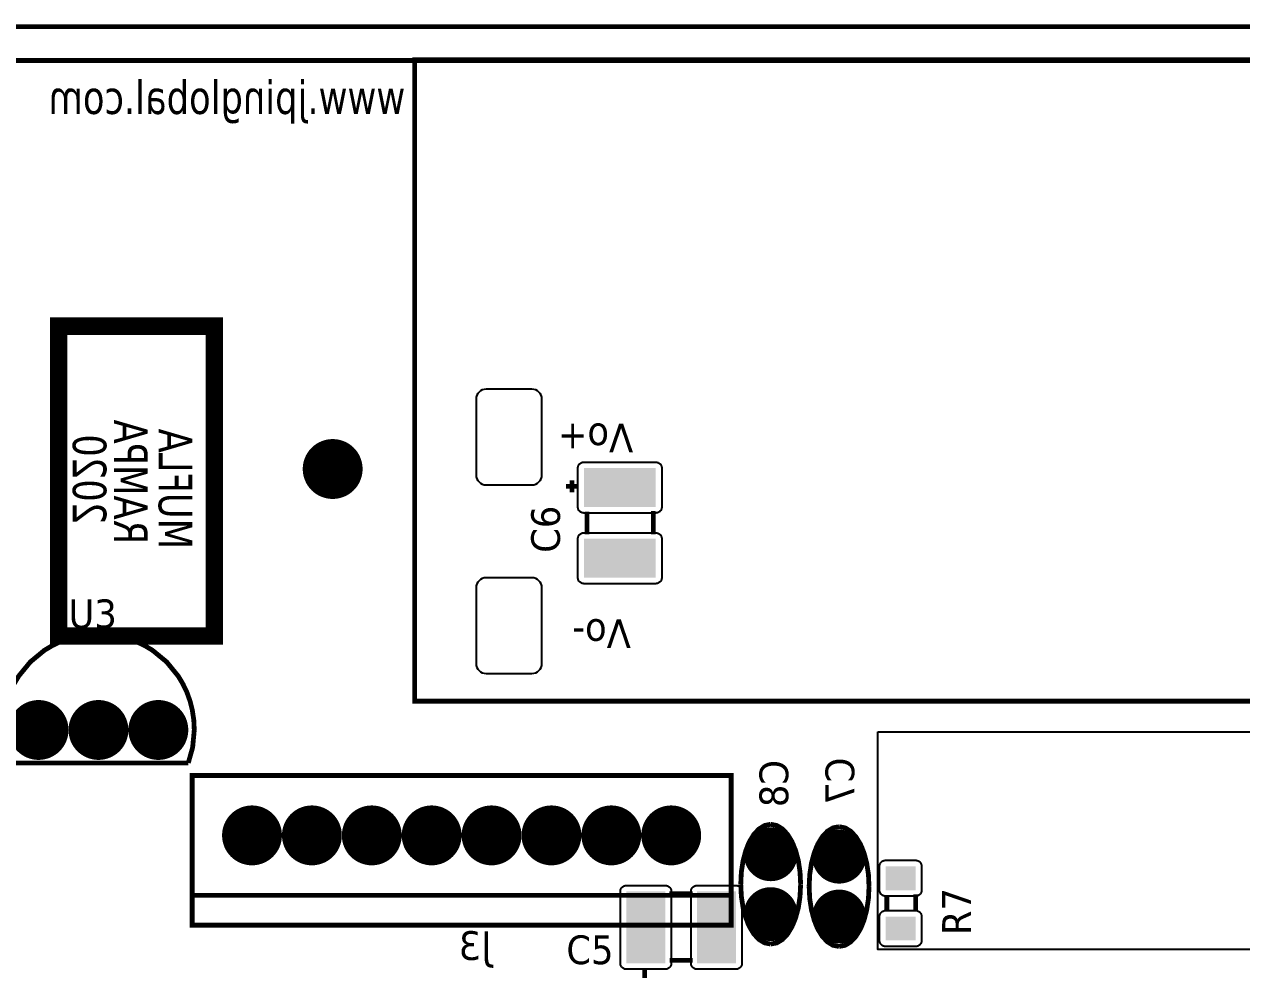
# Model space of a CAD drawing. Header units: millimetres. Extents: x 123.5 to 144.3, y 105.4 to 121.6.
# Drawn here: x 130.424 to 133.778, y 113.361 to 115.966 of the extents above; entities that cross this region are included whole.
import ezdxf

# ---------------------------------------------------------------- set-up
doc = ezdxf.new("R2010")
doc.units = ezdxf.units.MM
doc.layers.add('DESC', color=250, linetype='Continuous')
doc.styles.get("Standard").update_dxf_attribs({"font": 'tahoma.ttf'})

# ---------------------------------------------------------------- blocks, each defined once
blk = doc.blocks.new('RPAD')
blk.add_trace([(-0.5, -0.5), (-0.5, 0.5), (0.5, -0.5), (0.5, 0.5)])
blk = doc.blocks.new('EPAD')
at = {"const_width": 0.5}
blk.add_lwpolyline([(-0.25, 0, 1), (0.25, 0, 1)], format="xyb", close=True, dxfattribs=at)
blk = doc.blocks.new('muflai2c')
for points, const_width in [([(146.8028, 109.2399), (151.528, 109.2399), (151.528, 112.1493), (146.8028, 112.1493), (146.8028, 109.2399)], 0.008), ([(146.8028, 109.2399), (151.528, 109.2399), (151.528, 112.1493), (146.8028, 112.1493), (146.8028, 109.2399)], 0.008), ([(146.8028, 109.2399), (151.528, 109.2399), (151.528, 112.1493), (146.8028, 112.1493), (146.8028, 109.2399)], 0.008), ([(151.2553, 112.093), (147.5938, 112.093)], 0.008), ([(151.2553, 112.093), (147.5938, 112.093)], 0.008), ([(151.2553, 112.093), (147.5938, 112.093)], 0.008), ([(148.732, 111.0232), (150.795, 111.0232), (150.795, 112.0941), (148.732, 112.0941), (148.732, 111.0232)], 0.008), ([(148.732, 111.0232), (150.795, 111.0232), (150.795, 112.0941), (148.732, 112.0941), (148.732, 111.0232)], 0.008), ([(148.732, 111.0232), (150.795, 111.0232), (150.795, 112.0941), (148.732, 112.0941), (148.732, 111.0232)], 0.008), ([(148.1375, 111.1321), (148.3973, 111.1321), (148.3973, 111.6493), (148.1375, 111.6493), (148.1375, 111.1321)], 0.029), ([(148.1375, 111.1321), (148.3973, 111.1321), (148.3973, 111.6493), (148.1375, 111.6493), (148.1375, 111.1321)], 0.029), ([(148.1375, 111.1321), (148.3973, 111.1321), (148.3973, 111.6493), (148.1375, 111.6493), (148.1375, 111.1321)], 0.029), ([(148.9945, 111.3718), (148.9945, 111.3918)], 0.008), ([(148.9945, 111.3718), (148.9945, 111.3918)], 0.008), ([(148.9945, 111.3718), (148.9945, 111.3918)], 0.008), ([(149.0045, 111.3818), (148.9845, 111.3818)], 0.008), ([(149.0045, 111.3818), (148.9845, 111.3818)], 0.008), ([(149.0045, 111.3818), (148.9845, 111.3818)], 0.008), ([(149.0195, 111.3018), (149.0195, 111.3398)], 0.008), ([(149.0195, 111.3018), (149.0195, 111.3398)], 0.008), ([(149.0195, 111.3018), (149.0195, 111.3398)], 0.008), ([(149.1305, 111.3018), (149.1305, 111.3408)], 0.008), ([(149.1305, 111.3018), (149.1305, 111.3408)], 0.008), ([(149.1305, 111.3018), (149.1305, 111.3408)], 0.008), ([(148.0439, 110.975), (148.0447, 110.9916), (148.0471, 111.0077), (148.051, 111.0231), (148.0563, 111.0379), (148.0629, 111.0519), (148.0708, 111.0651), (148.0902, 111.0887), (148.1137, 111.1081), (148.1269, 111.116), (148.1409, 111.1226), (148.1557, 111.1279), (148.1712, 111.1318), (148.1873, 111.1342), (148.2039, 111.135)], 0.008), ([(148.0439, 110.975), (148.0447, 110.9916), (148.0471, 111.0077), (148.051, 111.0231), (148.0563, 111.0379), (148.0629, 111.0519), (148.0708, 111.0651), (148.0902, 111.0887), (148.1137, 111.1081), (148.1269, 111.116), (148.1409, 111.1226), (148.1557, 111.1279), (148.1712, 111.1318), (148.1873, 111.1342), (148.2039, 111.135)], 0.008), ([(148.0439, 110.975), (148.0447, 110.9916), (148.0471, 111.0077), (148.051, 111.0231), (148.0563, 111.0379), (148.0629, 111.0519), (148.0708, 111.0651), (148.0902, 111.0887), (148.1137, 111.1081), (148.1269, 111.116), (148.1409, 111.1226), (148.1557, 111.1279), (148.1712, 111.1318), (148.1873, 111.1342), (148.2039, 111.135)], 0.008), ([(148.3639, 110.975), (148.3631, 110.9916), (148.3607, 111.0077), (148.3569, 111.0231), (148.3516, 111.0379), (148.3449, 111.0519), (148.337, 111.0651), (148.3177, 111.0887), (148.2941, 111.1081), (148.2809, 111.116), (148.2669, 111.1226), (148.2521, 111.1279), (148.2366, 111.1318), (148.2205, 111.1342), (148.2039, 111.135)], 0.008), ([(148.3639, 110.975), (148.3631, 110.9916), (148.3607, 111.0077), (148.3569, 111.0231), (148.3516, 111.0379), (148.3449, 111.0519), (148.337, 111.0651), (148.3177, 111.0887), (148.2941, 111.1081), (148.2809, 111.116), (148.2669, 111.1226), (148.2521, 111.1279), (148.2366, 111.1318), (148.2205, 111.1342), (148.2039, 111.135)], 0.008), ([(148.3639, 110.975), (148.3631, 110.9916), (148.3607, 111.0077), (148.3569, 111.0231), (148.3516, 111.0379), (148.3449, 111.0519), (148.337, 111.0651), (148.3177, 111.0887), (148.2941, 111.1081), (148.2809, 111.116), (148.2669, 111.1226), (148.2521, 111.1279), (148.2366, 111.1318), (148.2205, 111.1342), (148.2039, 111.135)], 0.008), ([(148.3639, 110.975), (148.3612, 110.946), (148.3539, 110.92)], 0.008), ([(148.3639, 110.975), (148.3612, 110.946), (148.3539, 110.92)], 0.008), ([(148.3639, 110.975), (148.3612, 110.946), (148.3539, 110.92)], 0.008), ([(148.0539, 110.92), (148.3539, 110.92)], 0.008), ([(148.0539, 110.92), (148.3539, 110.92)], 0.008), ([(148.0539, 110.92), (148.3539, 110.92)], 0.008), ([(148.3603, 110.649), (149.2603, 110.649), (149.2603, 110.899), (148.3603, 110.899), (148.3603, 110.649)], 0.008), ([(148.3603, 110.649), (149.2603, 110.649), (149.2603, 110.899), (148.3603, 110.899), (148.3603, 110.649)], 0.008), ([(148.3603, 110.649), (149.2603, 110.649), (149.2603, 110.899), (148.3603, 110.899), (148.3603, 110.649)], 0.008), ([(149.3264, 110.8175), (149.3163, 110.8155), (149.3068, 110.8097), (149.2983, 110.8006), (149.2909, 110.7885), (149.2849, 110.7737), (149.2803, 110.7567), (149.2774, 110.7378), (149.2764, 110.7175)], 0.008), ([(149.3264, 110.8175), (149.3163, 110.8155), (149.3068, 110.8097), (149.2983, 110.8006), (149.2909, 110.7885), (149.2849, 110.7737), (149.2803, 110.7567), (149.2774, 110.7378), (149.2764, 110.7175)], 0.008), ([(149.3264, 110.8175), (149.3163, 110.8155), (149.3068, 110.8097), (149.2983, 110.8006), (149.2909, 110.7885), (149.2849, 110.7737), (149.2803, 110.7567), (149.2774, 110.7378), (149.2764, 110.7175)], 0.008), ([(149.3264, 110.8175), (149.3366, 110.8155), (149.3461, 110.8097), (149.3546, 110.8006), (149.3619, 110.7885), (149.368, 110.7737), (149.3726, 110.7567), (149.3754, 110.7378), (149.3764, 110.7175)], 0.008), ([(149.3264, 110.8175), (149.3366, 110.8155), (149.3461, 110.8097), (149.3546, 110.8006), (149.3619, 110.7885), (149.368, 110.7737), (149.3726, 110.7567), (149.3754, 110.7378), (149.3764, 110.7175)], 0.008), ([(149.3264, 110.8175), (149.3366, 110.8155), (149.3461, 110.8097), (149.3546, 110.8006), (149.3619, 110.7885), (149.368, 110.7737), (149.3726, 110.7567), (149.3754, 110.7378), (149.3764, 110.7175)], 0.008), ([(149.4406, 110.8135), (149.4304, 110.8115), (149.421, 110.8058), (149.4125, 110.7966), (149.4051, 110.7845), (149.3991, 110.7698), (149.3945, 110.7528), (149.3916, 110.7339), (149.3906, 110.7135)], 0.008), ([(149.4406, 110.8135), (149.4304, 110.8115), (149.421, 110.8058), (149.4125, 110.7966), (149.4051, 110.7845), (149.3991, 110.7698), (149.3945, 110.7528), (149.3916, 110.7339), (149.3906, 110.7135)], 0.008), ([(149.4406, 110.8135), (149.4304, 110.8115), (149.421, 110.8058), (149.4125, 110.7966), (149.4051, 110.7845), (149.3991, 110.7698), (149.3945, 110.7528), (149.3916, 110.7339), (149.3906, 110.7135)], 0.008), ([(149.4406, 110.8135), (149.4508, 110.8115), (149.4602, 110.8058), (149.4687, 110.7966), (149.4761, 110.7845), (149.4822, 110.7698), (149.4867, 110.7528), (149.4896, 110.7339), (149.4906, 110.7135)], 0.008), ([(149.4406, 110.8135), (149.4508, 110.8115), (149.4602, 110.8058), (149.4687, 110.7966), (149.4761, 110.7845), (149.4822, 110.7698), (149.4867, 110.7528), (149.4896, 110.7339), (149.4906, 110.7135)], 0.008), ([(149.4406, 110.8135), (149.4508, 110.8115), (149.4602, 110.8058), (149.4687, 110.7966), (149.4761, 110.7845), (149.4822, 110.7698), (149.4867, 110.7528), (149.4896, 110.7339), (149.4906, 110.7135)], 0.008), ([(149.3264, 110.6175), (149.3163, 110.6195), (149.3068, 110.6252), (149.2983, 110.6343), (149.2909, 110.6465), (149.2849, 110.6612), (149.2803, 110.6782), (149.2774, 110.6971), (149.2764, 110.7175)], 0.008), ([(149.3264, 110.6175), (149.3163, 110.6195), (149.3068, 110.6252), (149.2983, 110.6343), (149.2909, 110.6465), (149.2849, 110.6612), (149.2803, 110.6782), (149.2774, 110.6971), (149.2764, 110.7175)], 0.008), ([(149.3264, 110.6175), (149.3163, 110.6195), (149.3068, 110.6252), (149.2983, 110.6343), (149.2909, 110.6465), (149.2849, 110.6612), (149.2803, 110.6782), (149.2774, 110.6971), (149.2764, 110.7175)], 0.008), ([(149.3264, 110.6175), (149.3366, 110.6195), (149.3461, 110.6252), (149.3546, 110.6343), (149.3619, 110.6465), (149.368, 110.6612), (149.3726, 110.6782), (149.3754, 110.6971), (149.3764, 110.7175)], 0.008), ([(149.3264, 110.6175), (149.3366, 110.6195), (149.3461, 110.6252), (149.3546, 110.6343), (149.3619, 110.6465), (149.368, 110.6612), (149.3726, 110.6782), (149.3754, 110.6971), (149.3764, 110.7175)], 0.008), ([(149.3264, 110.6175), (149.3366, 110.6195), (149.3461, 110.6252), (149.3546, 110.6343), (149.3619, 110.6465), (149.368, 110.6612), (149.3726, 110.6782), (149.3754, 110.6971), (149.3764, 110.7175)], 0.008), ([(148.3603, 110.699), (149.2603, 110.699)], 0.008), ([(148.3603, 110.699), (149.2603, 110.699)], 0.008), ([(148.3603, 110.699), (149.2603, 110.699)], 0.008), ([(149.1959, 110.7014), (149.1569, 110.7014)], 0.008), ([(149.1959, 110.7014), (149.1569, 110.7014)], 0.008), ([(149.1959, 110.7014), (149.1569, 110.7014)], 0.008), ([(149.4406, 110.6135), (149.4304, 110.6155), (149.421, 110.6213), (149.4125, 110.6304), (149.4051, 110.6425), (149.3991, 110.6573), (149.3945, 110.6743), (149.3916, 110.6931), (149.3906, 110.7135)], 0.008), ([(149.4406, 110.6135), (149.4304, 110.6155), (149.421, 110.6213), (149.4125, 110.6304), (149.4051, 110.6425), (149.3991, 110.6573), (149.3945, 110.6743), (149.3916, 110.6931), (149.3906, 110.7135)], 0.008), ([(149.4406, 110.6135), (149.4304, 110.6155), (149.421, 110.6213), (149.4125, 110.6304), (149.4051, 110.6425), (149.3991, 110.6573), (149.3945, 110.6743), (149.3916, 110.6931), (149.3906, 110.7135)], 0.008), ([(149.4406, 110.6135), (149.4508, 110.6155), (149.4602, 110.6213), (149.4687, 110.6304), (149.4761, 110.6425), (149.4822, 110.6573), (149.4867, 110.6743), (149.4896, 110.6931), (149.4906, 110.7135)], 0.008), ([(149.4406, 110.6135), (149.4508, 110.6155), (149.4602, 110.6213), (149.4687, 110.6304), (149.4761, 110.6425), (149.4822, 110.6573), (149.4867, 110.6743), (149.4896, 110.6931), (149.4906, 110.7135)], 0.008), ([(149.4406, 110.6135), (149.4508, 110.6155), (149.4602, 110.6213), (149.4687, 110.6304), (149.4761, 110.6425), (149.4822, 110.6573), (149.4867, 110.6743), (149.4896, 110.6931), (149.4906, 110.7135)], 0.008), ([(149.5203, 110.6725), (149.5203, 110.6995)], 0.008), ([(149.5203, 110.6725), (149.5203, 110.6995)], 0.008), ([(149.5203, 110.6725), (149.5203, 110.6995)], 0.008), ([(149.5683, 110.6725), (149.5683, 110.7005)], 0.008), ([(149.5683, 110.6725), (149.5683, 110.7005)], 0.008), ([(149.5683, 110.6725), (149.5683, 110.7005)], 0.008), ([(149.1159, 110.5754), (149.1159, 110.5554)], 0.008), ([(149.1159, 110.5754), (149.1159, 110.5554)], 0.008), ([(149.1159, 110.5754), (149.1159, 110.5554)], 0.008), ([(149.1959, 110.5904), (149.1579, 110.5904)], 0.008), ([(149.1959, 110.5904), (149.1579, 110.5904)], 0.008), ([(149.1959, 110.5904), (149.1579, 110.5904)], 0.008)]:
    blk.add_lwpolyline(points, dxfattribs=dict(const_width=const_width))
for points in [[(148.8514, 111.3842), (148.9274, 111.3842), (148.9309, 111.3845), (148.9341, 111.3855), (148.937, 111.387), (148.9395, 111.3891), (148.9416, 111.3916), (148.9431, 111.3945), (148.9441, 111.3977), (148.9444, 111.4012), (148.9444, 111.5272), (148.9441, 111.5307), (148.9431, 111.5339), (148.9416, 111.5368), (148.9395, 111.5393), (148.937, 111.5413), (148.9341, 111.5429), (148.9309, 111.5438), (148.9274, 111.5442), (148.8514, 111.5442), (148.848, 111.5438), (148.8447, 111.5429), (148.8419, 111.5413), (148.8394, 111.5393), (148.8373, 111.5368), (148.8358, 111.5339), (148.8348, 111.5307), (148.8344, 111.5272), (148.8344, 111.4012), (148.8348, 111.3977), (148.8358, 111.3945), (148.8373, 111.3916), (148.8394, 111.3891), (148.8419, 111.387), (148.8447, 111.3855), (148.848, 111.3845), (148.8514, 111.3842)], [(149.0045, 111.3473), (149.0045, 111.4123), (149.0045, 111.4134), (149.0047, 111.4144), (149.0049, 111.4153), (149.0052, 111.4163), (149.0057, 111.4171), (149.0062, 111.418), (149.0067, 111.4187), (149.0074, 111.4194), (149.0081, 111.4201), (149.0088, 111.4206), (149.0097, 111.4211), (149.0105, 111.4216), (149.0115, 111.4219), (149.0124, 111.4221), (149.0134, 111.4223), (149.0145, 111.4223), (149.1345, 111.4223), (149.1355, 111.4223), (149.1365, 111.4221), (149.1375, 111.4219), (149.1384, 111.4216), (149.1393, 111.4211), (149.1401, 111.4206), (149.1409, 111.4201), (149.1416, 111.4194), (149.1422, 111.4187), (149.1428, 111.418), (149.1433, 111.4171), (149.1437, 111.4163), (149.144, 111.4153), (149.1443, 111.4144), (149.1444, 111.4134), (149.1445, 111.4123), (149.1445, 111.3473), (149.1444, 111.3463), (149.1443, 111.3453), (149.144, 111.3443), (149.1437, 111.3434), (149.1433, 111.3425), (149.1428, 111.3417), (149.1422, 111.3409), (149.1416, 111.3402), (149.1409, 111.3396), (149.1401, 111.339), (149.1393, 111.3385), (149.1384, 111.3381), (149.1375, 111.3378), (149.1365, 111.3375), (149.1355, 111.3374), (149.1345, 111.3373), (149.0145, 111.3373), (149.0134, 111.3374), (149.0124, 111.3375), (149.0115, 111.3378), (149.0105, 111.3381), (149.0097, 111.3385), (149.0088, 111.339), (149.0081, 111.3396), (149.0074, 111.3402), (149.0067, 111.3409), (149.0062, 111.3417), (149.0057, 111.3425), (149.0052, 111.3434), (149.0049, 111.3443), (149.0047, 111.3453), (149.0045, 111.3463), (149.0045, 111.3473)], [(149.0045, 111.2293), (149.0045, 111.2943), (149.0045, 111.2954), (149.0047, 111.2964), (149.0049, 111.2973), (149.0052, 111.2983), (149.0057, 111.2991), (149.0062, 111.3), (149.0067, 111.3007), (149.0074, 111.3014), (149.0081, 111.3021), (149.0088, 111.3026), (149.0097, 111.3031), (149.0105, 111.3036), (149.0115, 111.3039), (149.0124, 111.3041), (149.0134, 111.3043), (149.0145, 111.3043), (149.1345, 111.3043), (149.1355, 111.3043), (149.1365, 111.3041), (149.1375, 111.3039), (149.1384, 111.3036), (149.1393, 111.3031), (149.1401, 111.3026), (149.1409, 111.3021), (149.1416, 111.3014), (149.1422, 111.3007), (149.1428, 111.3), (149.1433, 111.2991), (149.1437, 111.2983), (149.144, 111.2973), (149.1443, 111.2964), (149.1444, 111.2954), (149.1445, 111.2943), (149.1445, 111.2293), (149.1444, 111.2283), (149.1443, 111.2273), (149.144, 111.2263), (149.1437, 111.2254), (149.1433, 111.2245), (149.1428, 111.2237), (149.1422, 111.2229), (149.1416, 111.2222), (149.1409, 111.2216), (149.1401, 111.221), (149.1393, 111.2205), (149.1384, 111.2201), (149.1375, 111.2198), (149.1365, 111.2195), (149.1355, 111.2194), (149.1345, 111.2193), (149.0145, 111.2193), (149.0134, 111.2194), (149.0124, 111.2195), (149.0115, 111.2198), (149.0105, 111.2201), (149.0097, 111.2205), (149.0088, 111.221), (149.0081, 111.2216), (149.0074, 111.2222), (149.0067, 111.2229), (149.0062, 111.2237), (149.0057, 111.2245), (149.0052, 111.2254), (149.0049, 111.2263), (149.0047, 111.2273), (149.0045, 111.2283), (149.0045, 111.2293)], [(148.8514, 111.0692), (148.9274, 111.0692), (148.9309, 111.0696), (148.9341, 111.0705), (148.937, 111.0721), (148.9395, 111.0741), (148.9416, 111.0766), (148.9431, 111.0795), (148.9441, 111.0828), (148.9444, 111.0862), (148.9444, 111.2122), (148.9441, 111.2157), (148.9431, 111.2189), (148.9416, 111.2218), (148.9395, 111.2243), (148.937, 111.2264), (148.9341, 111.2279), (148.9309, 111.2289), (148.9274, 111.2292), (148.8514, 111.2292), (148.848, 111.2289), (148.8447, 111.2279), (148.8419, 111.2264), (148.8394, 111.2243), (148.8373, 111.2218), (148.8358, 111.2189), (148.8348, 111.2157), (148.8344, 111.2122), (148.8344, 111.0862), (148.8348, 111.0828), (148.8358, 111.0795), (148.8373, 111.0766), (148.8394, 111.0741), (148.8419, 111.0721), (148.8447, 111.0705), (148.848, 111.0696), (148.8514, 111.0692)], [(149.5083, 110.7075), (149.5083, 110.7475), (149.5083, 110.7485), (149.5085, 110.7495), (149.5087, 110.7505), (149.5091, 110.7514), (149.5095, 110.7523), (149.51, 110.7531), (149.5105, 110.7539), (149.5112, 110.7546), (149.5119, 110.7552), (149.5127, 110.7558), (149.5135, 110.7563), (149.5144, 110.7567), (149.5153, 110.757), (149.5162, 110.7573), (149.5172, 110.7574), (149.5183, 110.7575), (149.5683, 110.7575), (149.5693, 110.7574), (149.5703, 110.7573), (149.5713, 110.757), (149.5722, 110.7567), (149.5731, 110.7563), (149.5739, 110.7558), (149.5747, 110.7552), (149.5754, 110.7546), (149.576, 110.7539), (149.5766, 110.7531), (149.5771, 110.7523), (149.5775, 110.7514), (149.5778, 110.7505), (149.5781, 110.7495), (149.5782, 110.7485), (149.5783, 110.7475), (149.5783, 110.7075), (149.5782, 110.7064), (149.5781, 110.7054), (149.5778, 110.7044), (149.5775, 110.7035), (149.5771, 110.7026), (149.5766, 110.7018), (149.576, 110.7011), (149.5754, 110.7003), (149.5747, 110.6997), (149.5739, 110.6991), (149.5731, 110.6986), (149.5722, 110.6982), (149.5713, 110.6979), (149.5703, 110.6977), (149.5693, 110.6975), (149.5683, 110.6975), (149.5183, 110.6975), (149.5172, 110.6975), (149.5162, 110.6977), (149.5153, 110.6979), (149.5144, 110.6982), (149.5135, 110.6986), (149.5127, 110.6991), (149.5119, 110.6997), (149.5112, 110.7003), (149.5105, 110.7011), (149.51, 110.7018), (149.5095, 110.7026), (149.5091, 110.7035), (149.5087, 110.7044), (149.5085, 110.7054), (149.5083, 110.7064), (149.5083, 110.7075)], [(149.1504, 110.5754), (149.0854, 110.5754), (149.0844, 110.5755), (149.0834, 110.5756), (149.0824, 110.5758), (149.0815, 110.5762), (149.0806, 110.5766), (149.0798, 110.5771), (149.079, 110.5777), (149.0783, 110.5783), (149.0776, 110.579), (149.0771, 110.5798), (149.0766, 110.5806), (149.0762, 110.5815), (149.0758, 110.5824), (149.0756, 110.5834), (149.0754, 110.5844), (149.0754, 110.5854), (149.0754, 110.7054), (149.0754, 110.7064), (149.0756, 110.7075), (149.0758, 110.7084), (149.0762, 110.7093), (149.0766, 110.7102), (149.0771, 110.711), (149.0776, 110.7118), (149.0783, 110.7125), (149.079, 110.7132), (149.0798, 110.7137), (149.0806, 110.7142), (149.0815, 110.7146), (149.0824, 110.715), (149.0834, 110.7152), (149.0844, 110.7154), (149.0854, 110.7154), (149.1504, 110.7154), (149.1514, 110.7154), (149.1524, 110.7152), (149.1534, 110.715), (149.1543, 110.7146), (149.1552, 110.7142), (149.156, 110.7137), (149.1568, 110.7132), (149.1575, 110.7125), (149.1581, 110.7118), (149.1587, 110.711), (149.1592, 110.7102), (149.1596, 110.7093), (149.16, 110.7084), (149.1602, 110.7075), (149.1603, 110.7064), (149.1604, 110.7054), (149.1604, 110.5854), (149.1603, 110.5844), (149.1602, 110.5834), (149.16, 110.5824), (149.1596, 110.5815), (149.1592, 110.5806), (149.1587, 110.5798), (149.1581, 110.579), (149.1575, 110.5783), (149.1568, 110.5777), (149.156, 110.5771), (149.1552, 110.5766), (149.1543, 110.5762), (149.1534, 110.5758), (149.1524, 110.5756), (149.1514, 110.5755), (149.1504, 110.5754)], [(149.2684, 110.5754), (149.2034, 110.5754), (149.2024, 110.5755), (149.2014, 110.5756), (149.2004, 110.5758), (149.1995, 110.5762), (149.1986, 110.5766), (149.1978, 110.5771), (149.197, 110.5777), (149.1963, 110.5783), (149.1956, 110.579), (149.1951, 110.5798), (149.1946, 110.5806), (149.1942, 110.5815), (149.1938, 110.5824), (149.1936, 110.5834), (149.1934, 110.5844), (149.1934, 110.5854), (149.1934, 110.7054), (149.1934, 110.7064), (149.1936, 110.7075), (149.1938, 110.7084), (149.1942, 110.7093), (149.1946, 110.7102), (149.1951, 110.711), (149.1956, 110.7118), (149.1963, 110.7125), (149.197, 110.7132), (149.1978, 110.7137), (149.1986, 110.7142), (149.1995, 110.7146), (149.2004, 110.715), (149.2014, 110.7152), (149.2024, 110.7154), (149.2034, 110.7154), (149.2684, 110.7154), (149.2694, 110.7154), (149.2704, 110.7152), (149.2714, 110.715), (149.2723, 110.7146), (149.2732, 110.7142), (149.274, 110.7137), (149.2748, 110.7132), (149.2755, 110.7125), (149.2761, 110.7118), (149.2767, 110.711), (149.2772, 110.7102), (149.2776, 110.7093), (149.278, 110.7084), (149.2782, 110.7075), (149.2783, 110.7064), (149.2784, 110.7054), (149.2784, 110.5854), (149.2783, 110.5844), (149.2782, 110.5834), (149.278, 110.5824), (149.2776, 110.5815), (149.2772, 110.5806), (149.2767, 110.5798), (149.2761, 110.579), (149.2755, 110.5783), (149.2748, 110.5777), (149.274, 110.5771), (149.2732, 110.5766), (149.2723, 110.5762), (149.2714, 110.5758), (149.2704, 110.5756), (149.2694, 110.5755), (149.2684, 110.5754)], [(149.5083, 110.6235), (149.5083, 110.6635), (149.5083, 110.6645), (149.5085, 110.6655), (149.5087, 110.6665), (149.5091, 110.6674), (149.5095, 110.6683), (149.51, 110.6691), (149.5105, 110.6699), (149.5112, 110.6706), (149.5119, 110.6712), (149.5127, 110.6718), (149.5135, 110.6723), (149.5144, 110.6727), (149.5153, 110.673), (149.5162, 110.6733), (149.5172, 110.6734), (149.5183, 110.6735), (149.5683, 110.6735), (149.5693, 110.6734), (149.5703, 110.6733), (149.5713, 110.673), (149.5722, 110.6727), (149.5731, 110.6723), (149.5739, 110.6718), (149.5747, 110.6712), (149.5754, 110.6706), (149.576, 110.6699), (149.5766, 110.6691), (149.5771, 110.6683), (149.5775, 110.6674), (149.5778, 110.6665), (149.5781, 110.6655), (149.5782, 110.6645), (149.5783, 110.6635), (149.5783, 110.6235), (149.5782, 110.6224), (149.5781, 110.6214), (149.5778, 110.6204), (149.5775, 110.6195), (149.5771, 110.6186), (149.5766, 110.6178), (149.576, 110.6171), (149.5754, 110.6163), (149.5747, 110.6157), (149.5739, 110.6151), (149.5731, 110.6146), (149.5722, 110.6142), (149.5713, 110.6139), (149.5703, 110.6137), (149.5693, 110.6135), (149.5683, 110.6135), (149.5183, 110.6135), (149.5172, 110.6135), (149.5162, 110.6137), (149.5153, 110.6139), (149.5144, 110.6142), (149.5135, 110.6146), (149.5127, 110.6151), (149.5119, 110.6157), (149.5112, 110.6163), (149.5105, 110.6171), (149.51, 110.6178), (149.5095, 110.6186), (149.5091, 110.6195), (149.5087, 110.6204), (149.5085, 110.6214), (149.5083, 110.6224), (149.5083, 110.6235)]]:
    blk.add_lwpolyline(points, close=True)
blk.add_lwpolyline([(149.5054, 110.9718), (150.4757, 110.9718), (150.4757, 110.6083), (149.5054, 110.6083), (149.5054, 110.9718)])
for p, xscale, yscale in [((148.595, 111.4108), 0.1, 0.1), ((148.1039, 110.975), 0.1, 0.1), ((148.2039, 110.975), 0.1, 0.1), ((148.3039, 110.975), 0.1, 0.1), ((148.4603, 110.799), 0.1, 0.1), ((148.5603, 110.799), 0.1, 0.1), ((148.6603, 110.799), 0.1, 0.1), ((148.7603, 110.799), 0.1, 0.1), ((148.8603, 110.799), 0.1, 0.1), ((148.9603, 110.799), 0.1, 0.1), ((149.0603, 110.799), 0.1, 0.1), ((149.1603, 110.799), 0.1, 0.1), ((149.3264, 110.7675), 0.09, 0.09), ((149.4406, 110.7635), 0.09, 0.09), ((149.3264, 110.6675), 0.09, 0.09), ((149.4406, 110.6635), 0.09, 0.09)]:
    blk.add_blockref('EPAD', p, dxfattribs=dict(xscale=xscale, yscale=yscale))
for p, xscale, yscale, rotation in [((149.0745, 111.3798), 0.065, 0.12, 90), ((149.0745, 111.2618), 0.065, 0.12, 90), ((149.5433, 110.7275), 0.04, 0.05, 90), ((149.1179, 110.6454), 0.065, 0.12, 180), ((149.2359, 110.6454), 0.065, 0.12, 180), ((149.5433, 110.6435), 0.04, 0.05, 90)]:
    blk.add_blockref('RPAD', p, dxfattribs=dict(xscale=xscale, yscale=yscale, rotation=rotation))
at = {"text_generation_flag": 2}
for s, height, width, p in [('www.jpinglobal.com', 0.056, 0.892857, (148.7162, 112.0037)), ('www.jpinglobal.com', 0.056, 0.892857, (148.7162, 112.0037)), ('www.jpinglobal.com', 0.056, 0.892857, (148.7162, 112.0037)), ('J3', 0.048, 1.041667, (148.8603, 110.591)), ('J3', 0.048, 1.041667, (148.8603, 110.591)), ('J3', 0.048, 1.041667, (148.8603, 110.591))]:
    blk.add_text(s, height=height, dxfattribs=dict(at, width=width)).set_placement(p)
for s, height, rotation, width, p in [('RAMPA', 0.056, 270, 0.892857, (148.23, 111.2852)), ('RAMPA', 0.056, 270, 0.892857, (148.23, 111.2852)), ('RAMPA', 0.056, 270, 0.892857, (148.23, 111.2852)), ('MUFLA', 0.056, 270, 0.892857, (148.3045, 111.277)), ('MUFLA', 0.056, 270, 0.892857, (148.3045, 111.277)), ('MUFLA', 0.056, 270, 0.892857, (148.3045, 111.277)), ('2020', 0.056, 270, 0.892857, (148.1611, 111.3186)), ('2020', 0.056, 270, 0.892857, (148.1611, 111.3186)), ('2020', 0.056, 270, 0.892857, (148.1611, 111.3186)), ('C8', 0.048, 90, 1.041667, (149.3557, 110.9249)), ('C8', 0.048, 90, 1.041667, (149.3557, 110.9249)), ('C8', 0.048, 90, 1.041667, (149.3557, 110.9249)), ('C7', 0.048, 90, 1.041667, (149.4659, 110.9289)), ('C7', 0.048, 90, 1.041667, (149.4659, 110.9289)), ('C7', 0.048, 90, 1.041667, (149.4659, 110.9289))]:
    blk.add_text(s, height=height, rotation=rotation, dxfattribs=dict(at, width=width)).set_placement(p)
at = {"width": 1.041667}
for s, rotation, p in [('Vo+', 180, (149.0968, 111.4867)), ('Vo+', 180, (149.0968, 111.4867)), ('Vo+', 180, (149.0968, 111.4867)), ('C6', 90, (148.9745, 111.2708)), ('C6', 90, (148.9745, 111.2708)), ('C6', 90, (148.9745, 111.2708)), ('Vo-', 180, (149.0929, 111.1599)), ('Vo-', 180, (149.0929, 111.1599)), ('Vo-', 180, (149.0929, 111.1599)), ('R7', 90, (149.6607, 110.6325)), ('R7', 90, (149.6607, 110.6325)), ('R7', 90, (149.6607, 110.6325))]:
    blk.add_text(s, height=0.048, rotation=rotation, dxfattribs=at).set_placement(p)
for s, p in [('U3', (148.1539, 111.145)), ('U3', (148.1539, 111.145)), ('U3', (148.1539, 111.145)), ('C5', (148.9852, 110.584)), ('C5', (148.9852, 110.584)), ('C5', (148.9852, 110.584))]:
    blk.add_text(s, height=0.048, dxfattribs=at).set_placement(p)

msp = doc.modelspace()

# ---------------------------------------------------------------- block references
at = {"layer": 'DESC', "xscale": 1.65, "yscale": 1.65, "zscale": 1.65}
msp.add_blockref('muflai2c', (-113.9078, -69.0872), dxfattribs=at)

doc.saveas('drawing.dxf')
